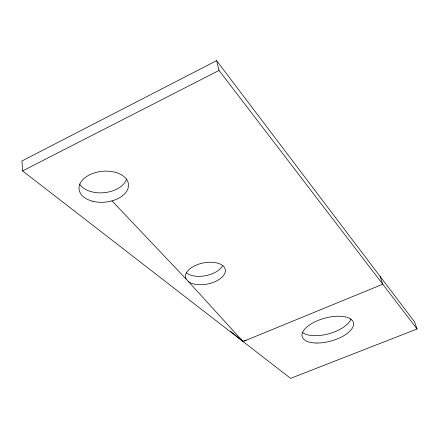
<?xml version="1.0" encoding="UTF-8"?>
<svg xmlns="http://www.w3.org/2000/svg" width="439" height="439" viewBox="0 0 439 439"><rect width="100%" height="100%" fill="white"/><g stroke="black" fill="none" stroke-linecap="round" stroke-linejoin="round"><path stroke-width="0.66" d="M216.608 60.637L21.95 160.976L22.581 170.914L290.607 378.363L417.05 328.998L414.597 321.924L216.608 60.637L219.039 70.432L417.05 328.998M22.581 170.914L219.039 70.432M246.136 340.06L243.047 341.526L230.321 331.132M112.011 200.881L186.081 279.017L243.047 341.526L382.759 284.22L380.201 276.532M222.688 265.639A20.139 10.86 -11.2 0 1 205.918 275.643A20.139 10.86 -11.2 0 1 186.498 272.893M186.081 279.017A20.271 10.75 -11.2 0 1 208.898 262.259A20.271 10.75 -11.2 0 1 221.75 277.448A20.271 10.75 -11.2 0 1 188.062 281.361M350.97 318.89A26.4 11.99 -15.4 0 1 329.179 333.667A26.4 11.99 -15.4 0 1 302.548 332.477M126.591 179.024A24.633 15.59 -5.2 0 1 104.531 192.65A24.633 15.59 -5.2 0 1 79.591 184.045M92.574 201.227A24.825 15.48 -5.5 0 0 128.484 184.435A24.825 15.48 -5.5 0 0 90.236 174.513A24.825 15.48 -5.5 0 0 92.574 201.227M316.848 343.024A26.543 11.848 -15.3 0 0 353.483 323.011A26.543 11.848 -15.3 0 0 313.034 322.808A26.543 11.848 -15.3 0 0 316.848 343.024"/></g></svg>
